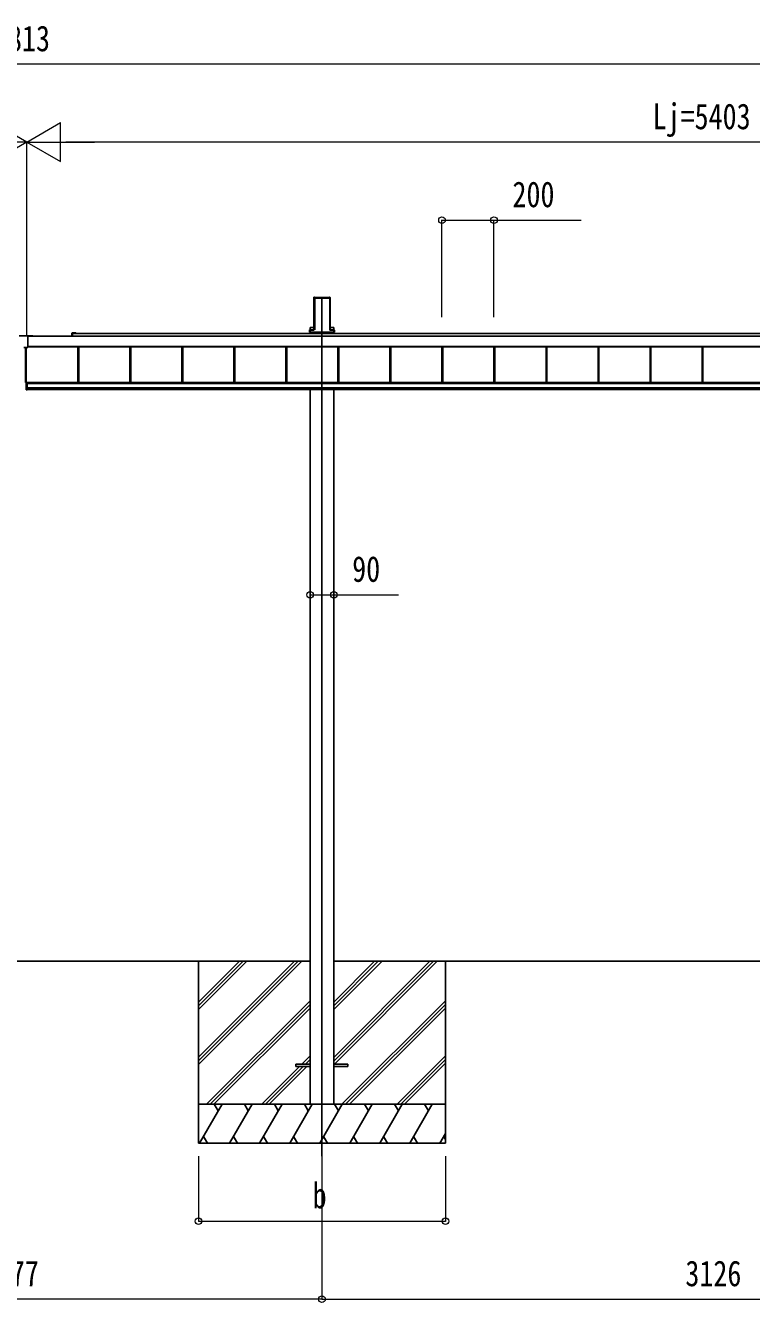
# Model space of a CAD drawing. Units: millimetres, scale not verified. Extents: x -12615 to 12615, y -8910 to 8910.
# Drawn here: x 520 to 3312, y -5851 to -937 of the extents above; entities that cross this region are included whole.
import ezdxf
from ezdxf.enums import TextEntityAlignment as Align

# ---------------------------------------------------------------- set-up
doc = ezdxf.new("R2010")
doc.units = ezdxf.units.MM
doc.header["$LTSCALE"] = 50
for name, color, linetype in [('0-3_YKK_11', 7, 'Continuous'), ('0-4_YKK_12', 2, 'Continuous'), ('0-5_YKK_13', 4, 'Continuous'), ('0-6_YKK_A1', 4, 'Continuous')]:
    doc.layers.add(name, color=color, linetype=linetype)
doc.layers.add('0-7_YKK_D', color=6, linetype='Continuous', lineweight=18)
doc.styles.add('ＭＳ ゴシック', font='')
doc.styles.get('ＭＳ ゴシック').set_extended_font_data('MS Gothic')

msp = doc.modelspace()

# ---------------------------------------------------------------- linework, layer by layer
at = {"layer": '0-3_YKK_11'}
for p, q in [((520.26, -2310.44), (520.26, -2175.71)), ((522.77, -2310.44), (522.77, -2175.71)), ((523.06, -2310.44), (523.06, -2175.71))]:
    msp.add_line(p, q, dxfattribs=at)
at = {"layer": '0-4_YKK_12'}
msp.add_line((1660.06, -5288), (1660.06, -1983.69), dxfattribs=at)
at = {"layer": '0-5_YKK_13'}
for p, q in [((495.06, -2130.71), (548.06, -2130.71)), ((529.06, -2132.71), (529.06, -2175.71)), ((529.06, -2132.71), (548.06, -2132.71)), ((548.06, -2132.71), (548.06, -2130.71)), ((529.06, -2175.71), (514.06, -2175.71))]:
    msp.add_line(p, q, dxfattribs=at)
at = {"layer": '0-6_YKK_A1'}
for p, q in [((1628.81, -1989.04), (1628.81, -2105.71)), ((1629.17, -1983.19), (1628.82, -1988.69)), ((1629.61, -1983.65), (1629.17, -1983.19)), ((1629.67, -1982.72), (1631.71, -1982.72)), ((1629.67, -1982.72), (1630.11, -1983.19)), ((1629.69, -2099.66), (1629.69, -1984.54)), ((1630.19, -1984.21), (1630.19, -2099.34)), ((1632.02, -1983.05), (1631.71, -1982.72)), ((1632.02, -1983.05), (1688.1, -1983.05)), ((1632.56, -1986.19), (1687.56, -1986.19)), ((1632.56, -2107.55), (1632.56, -1986.19)), ((1688.1, -1983.05), (1688.41, -1982.72)), ((1688.41, -1982.72), (1690.45, -1982.72)), ((1689.93, -2099.34), (1689.93, -1984.21)), ((1690.01, -1983.19), (1690.45, -1982.72)), ((1690.43, -1984.54), (1690.43, -2099.66)), ((1690.95, -1983.19), (1690.51, -1983.65)), ((1690.95, -1983.19), (1691.3, -1988.69)), ((1691.31, -1989.04), (1691.31, -2105.71)), ((1612.65, -2116.46), (1612.65, -2109.58)), ((1612.69, -2108.61), (1627.7, -2108.61)), ((1614.65, -2109.67), (1614.65, -2116.46)), ((1628.23, -2109.67), (1614.65, -2109.67)), ((1614.86, -2099.28), (1628.81, -2099.28)), ((1614.86, -2108.61), (1614.86, -2099.28)), ((1628.8, -2106.07), (1628.7, -2107.68)), ((1629.22, -2108.23), (1629.6, -2102.14)), ((1630.1, -2102.17), (1629.72, -2108.26)), ((1690.4, -2108.26), (1690.02, -2102.17)), ((1690.52, -2102.14), (1690.9, -2108.23)), ((1705.26, -2099.28), (1691.31, -2099.28)), ((1691.32, -2106.07), (1691.42, -2107.68)), ((1691.89, -2109.17), (1705.47, -2109.17)), ((1705.47, -2109.67), (1691.89, -2109.67)), ((1692.42, -2108.61), (1707.43, -2108.61)), ((1705.26, -2108.61), (1705.26, -2099.28)), ((1705.47, -2109.17), (1705.47, -2109.67)), ((1705.47, -2116.46), (1705.47, -2109.67)), ((1707.46, -2109.58), (1707.46, -2116.46)), ((548.06, -2132.61), (5921.56, -2132.61)), ((697.56, -2132.61), (697.56, -2122.64)), ((700.06, -2120.14), (707.6, -2120.14)), ((700.06, -2122.64), (5732.31, -2122.64)), ((700.06, -2122.94), (700.06, -2132.61)), ((713.81, -2122.64), (700.36, -2122.64)), ((708.52, -2120.14), (713.81, -2120.14)), ((1612.19, -2116.46), (1612.19, -2116.96)), ((1612.19, -2116.96), (1612.65, -2116.96)), ((1614.65, -2116.46), (1612.65, -2116.46)), ((1614.65, -2116.96), (1612.65, -2116.96)), ((1612.66, -2116.46), (1612.66, -2116.96)), ((1614.65, -2116.46), (1705.47, -2116.46)), ((1614.65, -2116.46), (1614.65, -2116.96)), ((1614.65, -2116.96), (1705.47, -2116.96)), ((1614.86, -2122.64), (1614.86, -2116.96)), ((1615.06, -2116.96), (1615.06, -2122.64)), ((1616.06, -2116.62), (1704.06, -2116.62)), ((1705.06, -2116.96), (1705.06, -2122.64)), ((1705.26, -2122.64), (1705.26, -2116.96)), ((1707.46, -2116.46), (1705.47, -2116.46)), ((1705.47, -2116.46), (1705.47, -2116.96)), ((1707.46, -2116.96), (1705.47, -2116.96)), ((1707.93, -2116.96), (1707.46, -2116.96)), ((1707.47, -2116.46), (1707.47, -2116.96)), ((1707.93, -2116.46), (1707.93, -2116.96)), ((529.06, -2172.55), (5921.56, -2172.55)), ((529.06, -2172.79), (5921.56, -2172.79)), ((721.56, -2310.7), (721.56, -2172.79)), ((721.96, -2310.7), (721.96, -2172.79)), ((724.56, -2310.7), (724.56, -2172.79)), ((921.56, -2310.7), (921.56, -2172.79)), ((924.16, -2310.7), (924.16, -2172.79)), ((924.56, -2310.7), (924.56, -2172.79)), ((1121.56, -2310.7), (1121.56, -2172.79)), ((1124.16, -2310.7), (1124.16, -2172.79)), ((1124.56, -2310.7), (1124.56, -2172.79)), ((1321.56, -2310.7), (1321.56, -2172.79)), ((1324.16, -2310.7), (1324.16, -2172.79)), ((1324.56, -2310.7), (1324.56, -2172.79)), ((1521.56, -2310.7), (1521.56, -2172.79)), ((1524.16, -2310.7), (1524.16, -2172.79)), ((1524.56, -2310.7), (1524.56, -2172.79)), ((1721.56, -2310.7), (1721.56, -2172.79)), ((1724.16, -2310.7), (1724.16, -2172.79)), ((1724.56, -2310.7), (1724.56, -2172.79)), ((1921.56, -2310.7), (1921.56, -2172.79)), ((1924.16, -2310.7), (1924.16, -2172.79)), ((1924.56, -2310.7), (1924.56, -2172.79)), ((2121.56, -2310.7), (2121.56, -2172.79)), ((2124.16, -2310.7), (2124.16, -2172.79)), ((2124.56, -2310.7), (2124.56, -2172.79)), ((2321.56, -2310.7), (2321.56, -2172.79)), ((2324.16, -2310.7), (2324.16, -2172.79)), ((2324.56, -2310.7), (2324.56, -2172.79)), ((2521.56, -2310.7), (2521.56, -2172.79)), ((2524.16, -2310.7), (2524.16, -2172.79)), ((2524.56, -2310.7), (2524.56, -2172.79)), ((2721.56, -2310.7), (2721.56, -2172.79)), ((2724.16, -2310.7), (2724.16, -2172.79)), ((2724.56, -2310.7), (2724.56, -2172.79)), ((2921.56, -2310.7), (2921.56, -2172.79)), ((2924.16, -2310.7), (2924.16, -2172.79)), ((2924.56, -2310.7), (2924.56, -2172.79)), ((3121.56, -2310.7), (3121.56, -2172.79)), ((3124.16, -2310.7), (3124.16, -2172.79)), ((3124.56, -2310.7), (3124.56, -2172.79)), ((520.26, -2310.44), (522.77, -2310.44)), ((523.06, -2310.44), (526.56, -2310.44)), ((526.56, -2332.88), (523.06, -2332.88)), ((523.06, -2339.5), (526.56, -2339.5)), ((526.56, -2310.7), (5919.56, -2310.7)), ((526.56, -2312.71), (5919.56, -2312.71)), ((526.56, -2314.51), (5919.56, -2314.51)), ((526.56, -2314.51), (5919.56, -2314.51)), ((526.56, -2331.48), (5919.56, -2331.48)), ((526.56, -2337.97), (5919.56, -2337.97)), ((1614.86, -5088), (1614.86, -2337.97)), ((1705.26, -5088), (1705.26, -2337.97)), ((1614.86, -4538), (-571.74, -4538)), ((1185.06, -4538), (1185.06, -5238)), ((1185.06, -4907.18), (1554.38, -4538)), ((1185.06, -4921.32), (1568.52, -4538)), ((1185.06, -4935.46), (1582.66, -4538)), ((1185.06, -4723.33), (1370.53, -4538)), ((1185.06, -4709.19), (1356.39, -4538)), ((1185.06, -4695.05), (1342.25, -4538)), ((1705.26, -4538), (4740.86, -4538)), ((1705.4, -4907.48), (2074.74, -4538)), ((1705.4, -4921.62), (2088.88, -4538)), ((1705.4, -4723.63), (1890.89, -4538)), ((1705.4, -4709.49), (1876.75, -4538)), ((1705.4, -4695.35), (1862.61, -4538)), ((1707.66, -4933.5), (2103.02, -4538)), ((2135.06, -4538), (2135.06, -5238)), ((1216.37, -5088), (1615, -4689.51)), ((1230.51, -5088), (1615, -4703.65)), ((1737.01, -5088), (2135.06, -4689.81)), ((1751.15, -5088), (2135.06, -4703.95)), ((1244.65, -5088), (1615, -4717.8)), ((1765.3, -5088), (2135.06, -4718.1)), ((1583.14, -4933.5), (1615, -4901.64)), ((1949, -5088), (2135.06, -4901.94)), ((1428.64, -5088), (1574.14, -4942.5)), ((1442.79, -5088), (1588.29, -4942.5)), ((1456.93, -5088), (1602.43, -4942.5)), ((1560, -4933.5), (1560, -4942.5)), ((1560, -4933.5), (1615, -4933.5)), ((1560, -4942.5), (1615, -4942.5)), ((1597.29, -4933.5), (1615, -4915.78)), ((1611.43, -4933.5), (1615, -4929.93)), ((1705, -4933.5), (1760, -4933.5)), ((1705, -4942.5), (1760, -4942.5)), ((1760, -4933.5), (1760, -4942.5)), ((1963.14, -5088), (2135.06, -4916.08)), ((1977.29, -5088), (2135.06, -4930.23)), ((2135.06, -5088), (1185.06, -5088)), ((1189.34, -5238), (1275.94, -5088)), ((1260.94, -5113.98), (1245.94, -5088)), ((1304.95, -5238), (1391.55, -5088)), ((1376.55, -5113.98), (1361.55, -5088)), ((1420.42, -5238), (1507.02, -5088)), ((1492.02, -5113.98), (1477.02, -5088)), ((1535.89, -5238), (1622.49, -5088)), ((1607.49, -5113.98), (1592.49, -5088)), ((1614.86, -5088), (1705.26, -5088)), ((1651.36, -5238), (1737.96, -5088)), ((1722.96, -5113.98), (1707.96, -5088)), ((1766.83, -5238), (1853.29, -5088)), ((1838.43, -5113.98), (1823.43, -5088)), ((1882.16, -5238), (1968.76, -5088)), ((1938.76, -5088), (1953.76, -5113.98)), ((1997.63, -5238), (2084.23, -5088)), ((2054.23, -5088), (2069.23, -5113.98)), ((2113.1, -5238), (2135.06, -5199.96)), ((1185.06, -5238), (2135.06, -5238)), ((1204.33, -5212.02), (1219.33, -5238)), ((1319.95, -5212.02), (1334.94, -5238)), ((1435.42, -5212.02), (1450.42, -5238)), ((1550.89, -5212.02), (1565.89, -5238)), ((1666.36, -5212.02), (1681.36, -5238)), ((1781.83, -5212.02), (1796.83, -5238)), ((1897.16, -5212.02), (1912.15, -5238)), ((2012.62, -5212.02), (2027.62, -5238)), ((2128.09, -5212.02), (2135.06, -5224.08))]:
    msp.add_line(p, q, dxfattribs=at)
for points in [[(1612.19, -2109.11), (1612.19, -2116.46), (1612.65, -2116.46)], [(1614.65, -2109.67), (1614.65, -2109.17), (1628.23, -2109.17)], [(1707.93, -2109.11), (1707.93, -2116.46), (1707.46, -2116.46)], [(523.06, -2310.44), (523.06, -2332.88), (523.06, -2339.5)], [(526.06, -2310.44), (526.06, -2332.88), (526.06, -2339.5)], [(526.56, -2310.44), (526.56, -2332.88), (526.56, -2339.5)]]:
    msp.add_lwpolyline(points, dxfattribs=at)
for centre, radius, start, end in [((1613.16, -2109.58), 0.501, 90.24971, 179.75029), ((1706.96, -2109.58), 0.501, 0.24971, 89.75029), ((700.06, -2122.64), 2.5, 90, 180), ((700.36, -2122.94), 0.3, 90, 180), ((707.6, -2120.34), 0.2, 23.57818, 90), ((708.06, -2120.14), 0.3, 203.57818, 336.42182), ((708.52, -2120.34), 0.2, 90, 156.42182), ((713.81, -2121.39), 1.25, 270, 90)]:
    msp.add_arc(centre, radius, start, end, dxfattribs=at)
for centre, major_axis, ratio, start_param, end_param in [((1628.85, -1988.69), (0.031, 0.5), 0.061627, 1.5746234, 2.3600215), ((1629.67, -1983.22), (0.346, -0.364), 0.996462, 2.3838095, 3.8892836), ((1629.38, -1986.69), (0.22, 3.04), 0.070684, 5.5043854, 6.2286971), ((1629.88, -1986.72), (0.22, 3.54), 0.060877, 5.5025319, 6.2268436), ((1690.24, -1986.72), (-0.22, 3.54), 0.060877, 0.0563417, 0.7806534), ((1690.74, -1986.69), (-0.22, 3.04), 0.070684, 0.0544883, 0.7787999), ((1690.45, -1983.22), (-0.346, -0.364), 0.996462, 2.3939017, 3.8993758), ((1691.27, -1988.69), (-0.031, 0.5), 0.061627, 3.9231638, 4.7085619), ((1612.69, -2109.11), (0.355, -0.355), 0.99628, 2.358058, 3.9251274), ((1614.65, -2109.57), (2, 0), 0.045872, 3.2026792, 4.712389), ((1614.65, -2109.07), (1.5, 0), 0.061163, 3.2026792, 4.712389), ((1627.7, -2107.61), (0.691, -0.728), 0.996462, 5.5254021, 7.0308762), ((1628.22, -2108.16), (-0.693, 0.73), 0.992955, 2.3838095, 3.8892836), ((1628.22, -2108.16), (1.04, -1.09), 0.996462, 5.5254021, 7.0308762), ((1628.77, -2106.07), (0.031, 0.5), 0.061627, 4.716216, 5.5016142), ((1629.38, -2102.14), (0.22, 3.5), 0.061627, 4.716216, 5.5016142), ((1629.88, -2102.17), (0.22, 4), 0.053972, 4.7153191, 5.5007173), ((1690.24, -2102.17), (-0.22, 4), 0.053972, 0.782468, 1.5678662), ((1691.9, -2108.16), (-1.04, -1.09), 0.996462, 5.5354944, 7.0409685), ((1690.74, -2102.14), (-0.22, 3.5), 0.061627, 0.7815711, 1.5669693), ((1691.9, -2108.16), (0.693, 0.73), 0.992955, 2.3939017, 3.8993758), ((1691.35, -2106.07), (-0.031, 0.5), 0.061627, 0.7815711, 1.5669693), ((1692.42, -2107.61), (-0.691, -0.728), 0.996462, 5.5354944, 7.0409685), ((1705.47, -2109.07), (1.5, 0), 0.061163, 4.712389, 6.2220988), ((1705.47, -2109.57), (2, 0), 0.045872, 4.712389, 6.2220988), ((1707.43, -2109.11), (-0.355, -0.355), 0.99628, 2.358058, 3.9251274)]:
    msp.add_ellipse(centre, major_axis=major_axis, ratio=ratio, start_param=start_param, end_param=end_param, dxfattribs=at)
at = {"layer": '0-7_YKK_D'}
for p, q in [((5778.06, -1085.72), (-4734.94, -1085.72)), ((525.06, -1385.72), (395.16, -1310.72)), ((525.06, -1385.72), (654.96, -1310.72)), ((654.96, -1460.72), (654.96, -1310.72)), ((525.06, -1385.72), (265.25, -1385.72)), ((525.06, -1385.72), (395.16, -1460.72)), ((525.06, -2131.16), (525.06, -1384.72)), ((525.06, -2131.16), (525.06, -1384.72)), ((525.06, -1385.72), (654.96, -1460.72)), ((525.06, -1385.72), (784.87, -1385.72)), ((5778.06, -1385.72), (675.06, -1385.72)), ((2121.56, -2059.67), (2121.56, -1684.72)), ((2321.56, -2059.67), (2321.56, -1684.72)), ((1185.06, -5288), (1185.06, -5539)), ((1660.06, -5289), (1660.06, -5839)), ((1660.06, -5290), (1660.06, -5839)), ((2135.06, -5288), (2135.06, -5539)), ((1185.06, -5538), (2135.06, -5538)), ((1660.06, -5838), (-616.94, -5838)), ((1660.06, -5838), (4786.06, -5838))]:
    msp.add_line(p, q, dxfattribs=at)
for points in [[(2121.56, -1685.72), (2321.56, -1685.72), (2657.36, -1685.72)], [(1614.86, -3127.37), (1705.26, -3127.37), (1954.66, -3127.37)]]:
    msp.add_lwpolyline(points, dxfattribs=at)
for centre in [(2121.56, -1685.72), (2321.56, -1685.72), (1614.86, -3127.37), (1705.26, -3127.37), (1185.06, -5538), (2135.06, -5538), (1660.06, -5838), (1660.06, -5838)]:
    msp.add_circle(centre, 12.75, dxfattribs=at)

# ---------------------------------------------------------------- texts
at = {"layer": '0-7_YKK_D', "style": 'ＭＳ ゴシック', "width": 0.8}
for s, p in [('Lt=10813', (183.16, -1065.72)), ('Lj=5403', (2931.36, -1365.72)), ('200', (2392.56, -1665.72)), ('90', (1776.26, -3107.37)), ('b', (1624.06, -5518)), ('2277', (355.96, -5818)), ('3126', (3057.46, -5818))]:
    msp.add_text(s, height=98.97, dxfattribs=at).set_placement(p, align=Align.BOTTOM_LEFT)

doc.saveas('drawing.dxf')
